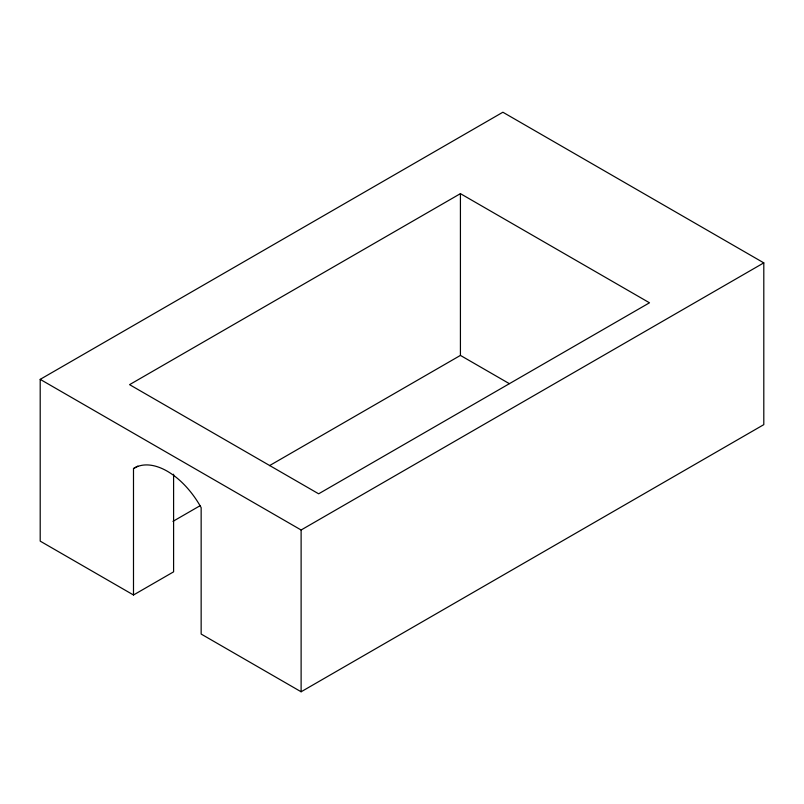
<?xml version="1.0" encoding="UTF-8"?>
<svg xmlns="http://www.w3.org/2000/svg" width="804" height="804" viewBox="0 0 804 804"><rect width="100%" height="100%" fill="white"/><g stroke="black" fill="none" stroke-linecap="round" stroke-linejoin="round"><path stroke-width="1.21" d="M133.494 594.99L40.2 541.132L40.2 379.357L502.882 112.228L763.8 262.868L763.8 424.643L301.118 691.772L201.151 634.054L201.151 507.646A65.717 37.939 60 0 0 133.494 468.591L133.494 594.99L173.594 571.845L173.594 474.219M460.421 193.643L129.575 384.654L318.645 493.807L649.491 302.796L460.421 193.643L460.421 355.408L269.501 465.637M133.494 468.591L137.826 466.089M172.96 521.374L200.075 505.716M40.2 379.357L301.118 529.997L763.8 262.868M460.421 355.408L509.314 383.639M301.118 529.997L301.118 691.772"/></g></svg>
